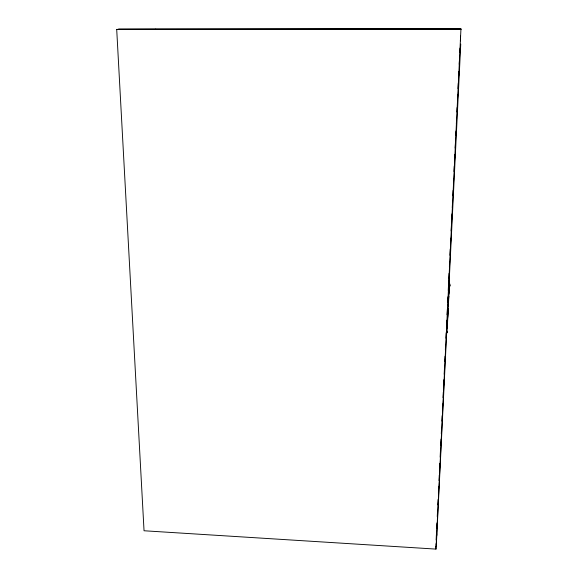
<?xml version="1.0" encoding="UTF-8"?>
<svg xmlns="http://www.w3.org/2000/svg" width="578" height="578" viewBox="0 0 578 578"><rect width="100%" height="100%" fill="white"/><g stroke="black" fill="none" stroke-linecap="round" stroke-linejoin="round"><path stroke-width="0.87" d="M436.123 540.04L436.383 534.636M436.686 528.328L436.954 522.924M437.257 516.616L437.568 510.309M437.828 504.905L438.088 499.493M438.399 493.186L438.702 486.878M439.013 480.571L439.273 475.167M439.576 468.859L439.844 463.455M440.147 457.147L440.45 450.84M440.718 445.436L441.021 439.128M441.289 433.724L441.592 427.417M441.895 421.109L442.163 415.698M442.466 409.39L442.726 403.986M443.037 397.678L443.297 392.274M443.608 385.967L443.911 379.659M444.171 374.255L444.439 368.843M444.785 361.64L445.053 356.229M445.356 349.921L445.616 344.517M445.927 338.209L446.187 332.805M446.498 326.498L446.801 320.19M447.061 314.786L447.329 309.375M447.675 302.171L447.936 296.767M448.246 290.459L448.506 285.048M448.817 278.74L449.077 273.336M449.381 267.029L449.648 261.624M449.951 255.317L450.262 249.01M450.565 242.702L450.782 238.194M451.136 230.99L451.396 225.579M451.7 219.272L451.967 213.867M452.271 207.56L452.538 202.156M452.841 195.848L453.101 190.444M453.455 183.233L453.672 178.725M454.026 171.522L454.286 166.11M454.59 159.803L454.857 154.398M455.161 148.091L455.421 142.687M455.775 135.476L455.991 130.975M456.345 123.764L456.606 118.36M456.909 112.053L457.133 107.544M457.48 100.341L457.747 94.929M458.051 88.622L458.311 83.218M458.665 76.007L458.881 71.506M459.235 64.295L459.452 59.794M459.799 52.584L460.023 48.075M460.37 40.872L460.601 36.118M118.432 29.399L116.705 29.406L144.038 530.763L435.978 549.1L460.941 29.153M446.743 331.36L436.267 546.333L436.101 543.674M448.889 287.374L460.745 44.058M447.177 326.881L447.524 319.815M447.654 317.17L448.08 308.334M448.253 304.801L448.687 295.972M448.817 293.321L448.774 286.262M447.004 331.599L447.054 332.87L449.46 283.516L448.839 279.998M447.567 320.082L447.285 328.037L447.032 326.295M447.654 318.312L448.123 308.594M448.253 305.943L448.73 296.225M448.817 294.462L449.272 287.396M449.287 284.817L448.889 280.872M449.93 284.903L449.894 285.286M449.944 285.156L449.908 284.773M448.817 283.191L449.706 283.458L449.46 285.033M116.705 29.406L461.295 29.16M447.509 308.471L447.892 308.493M449.366 284.419L449.872 284.766M449.063 285.387C450.919 285.026 449.691 287.548 449.034 286.052M449.532 284.542L449.698 285.51M448.824 282.165L449.135 283.935M436.686 533.566L436.802 535.365M435.812 546.347L435.978 549.1M155.677 29.124L118.418 29.203L460.948 28.951L155.677 29.124"/></g></svg>
